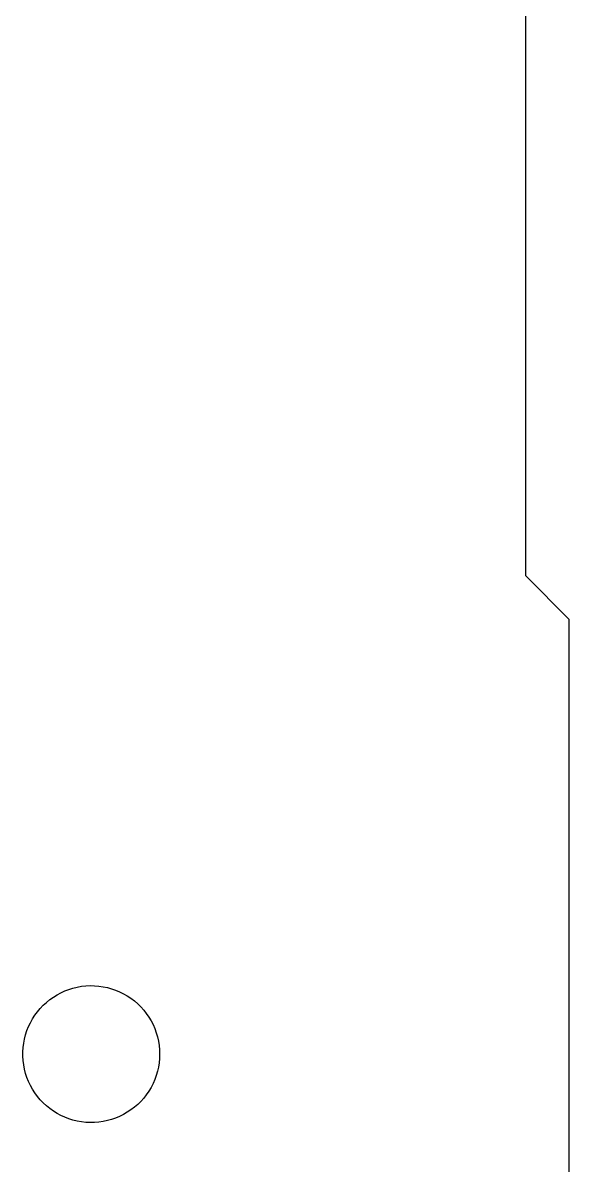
# Model space of a CAD drawing. Header units: metres. Extents: x -189 to 18, y -48 to 50.
# Drawn here: x -1.57 to 11, y -2.55 to 23.72 of the extents above; entities that cross this region are included whole.
import ezdxf

# ---------------------------------------------------------------- set-up
doc = ezdxf.new("R2010")
doc.units = ezdxf.units.M

msp = doc.modelspace()

# ---------------------------------------------------------------- linework, layer by layer
for p, q in [((10, 11), (10, 50)), ((11, 10), (10, 11)), ((11, -10), (11, 10)), ((-0.872, 1.311), (-0.787, 1.364)), ((-0.787, 1.364), (-0.699, 1.411)), ((-0.699, 1.411), (-0.608, 1.453)), ((-0.608, 1.453), (-0.515, 1.488)), ((-0.515, 1.488), (-0.42, 1.518)), ((-0.42, 1.518), (-0.323, 1.542)), ((-0.323, 1.542), (-0.224, 1.559)), ((-0.224, 1.559), (-0.125, 1.57)), ((-0.125, 1.57), (-0.025, 1.575)), ((-0.025, 1.575), (0.075, 1.573)), ((0.075, 1.573), (0.175, 1.565)), ((0.175, 1.565), (0.273, 1.551)), ((0.273, 1.551), (0.371, 1.531)), ((0.371, 1.531), (0.468, 1.504)), ((0.468, 1.504), (0.562, 1.471)), ((0.562, 1.471), (0.654, 1.433)), ((0.654, 1.433), (0.744, 1.388)), ((0.744, 1.388), (0.83, 1.338)), ((0.83, 1.338), (0.914, 1.283)), ((-1.174, 1.05), (-1.105, 1.122)), ((-1.105, 1.122), (-1.031, 1.19)), ((-1.031, 1.19), (-0.954, 1.253)), ((-0.954, 1.253), (-0.872, 1.311)), ((0.914, 1.283), (0.993, 1.222)), ((0.993, 1.222), (1.069, 1.157)), ((1.069, 1.157), (1.14, 1.087)), ((1.14, 1.087), (1.207, 1.012)), ((-1.4, 0.722), (-1.351, 0.809)), ((-1.351, 0.809), (-1.297, 0.893)), ((-1.297, 0.893), (-1.238, 0.974)), ((-1.238, 0.974), (-1.174, 1.05)), ((1.207, 1.012), (1.268, 0.934)), ((1.268, 0.934), (1.325, 0.852)), ((1.325, 0.852), (1.376, 0.766)), ((-1.511, 0.444), (-1.48, 0.539)), ((-1.48, 0.539), (-1.443, 0.631)), ((-1.443, 0.631), (-1.4, 0.722)), ((1.376, 0.766), (1.422, 0.677)), ((1.422, 0.677), (1.462, 0.585)), ((1.462, 0.585), (1.496, 0.491)), ((-1.555, 0.249), (-1.536, 0.347)), ((-1.536, 0.347), (-1.511, 0.444)), ((1.496, 0.491), (1.525, 0.396)), ((1.525, 0.396), (1.547, 0.298)), ((1.547, 0.298), (1.562, 0.199)), ((-1.574, 0.05), (-1.568, 0.15)), ((-1.574, -0.05), (-1.574, 0.05)), ((-1.568, 0.15), (-1.555, 0.249)), ((1.562, 0.199), (1.572, 0.1)), ((1.572, 0.1), (1.575, 0)), ((1.575, 0), (1.572, -0.1)), ((-1.568, -0.15), (-1.574, -0.05)), ((-1.555, -0.249), (-1.568, -0.15)), ((-1.536, -0.347), (-1.555, -0.249)), ((1.562, -0.199), (1.547, -0.298)), ((1.572, -0.1), (1.562, -0.199)), ((-1.511, -0.444), (-1.536, -0.347)), ((-1.48, -0.539), (-1.511, -0.444)), ((1.496, -0.491), (1.462, -0.585)), ((1.525, -0.396), (1.496, -0.491)), ((1.547, -0.298), (1.525, -0.396)), ((-1.443, -0.631), (-1.48, -0.539)), ((-1.4, -0.722), (-1.443, -0.631)), ((-1.351, -0.809), (-1.4, -0.722)), ((1.376, -0.766), (1.325, -0.852)), ((1.422, -0.677), (1.376, -0.766)), ((1.462, -0.585), (1.422, -0.677)), ((-1.297, -0.893), (-1.351, -0.809)), ((-1.238, -0.974), (-1.297, -0.893)), ((-1.174, -1.05), (-1.238, -0.974)), ((-1.105, -1.122), (-1.174, -1.05)), ((1.207, -1.012), (1.14, -1.087)), ((1.268, -0.934), (1.207, -1.012)), ((1.325, -0.852), (1.268, -0.934)), ((-1.031, -1.19), (-1.105, -1.122)), ((-0.954, -1.253), (-1.031, -1.19)), ((-0.872, -1.311), (-0.954, -1.253)), ((-0.787, -1.364), (-0.872, -1.311)), ((0.914, -1.283), (0.83, -1.338)), ((0.993, -1.222), (0.914, -1.283)), ((1.069, -1.157), (0.993, -1.222)), ((1.14, -1.087), (1.069, -1.157)), ((-0.699, -1.411), (-0.787, -1.364)), ((-0.608, -1.453), (-0.699, -1.411)), ((-0.515, -1.488), (-0.608, -1.453)), ((-0.42, -1.518), (-0.515, -1.488)), ((-0.323, -1.542), (-0.42, -1.518)), ((-0.224, -1.559), (-0.323, -1.542)), ((-0.125, -1.57), (-0.224, -1.559)), ((-0.025, -1.575), (-0.125, -1.57)), ((0.075, -1.573), (-0.025, -1.575)), ((0.175, -1.565), (0.075, -1.573)), ((0.273, -1.551), (0.175, -1.565)), ((0.371, -1.531), (0.273, -1.551)), ((0.468, -1.504), (0.371, -1.531)), ((0.562, -1.471), (0.468, -1.504)), ((0.654, -1.433), (0.562, -1.471)), ((0.744, -1.388), (0.654, -1.433)), ((0.83, -1.338), (0.744, -1.388))]:
    msp.add_line(p, q)

doc.saveas('drawing.dxf')
